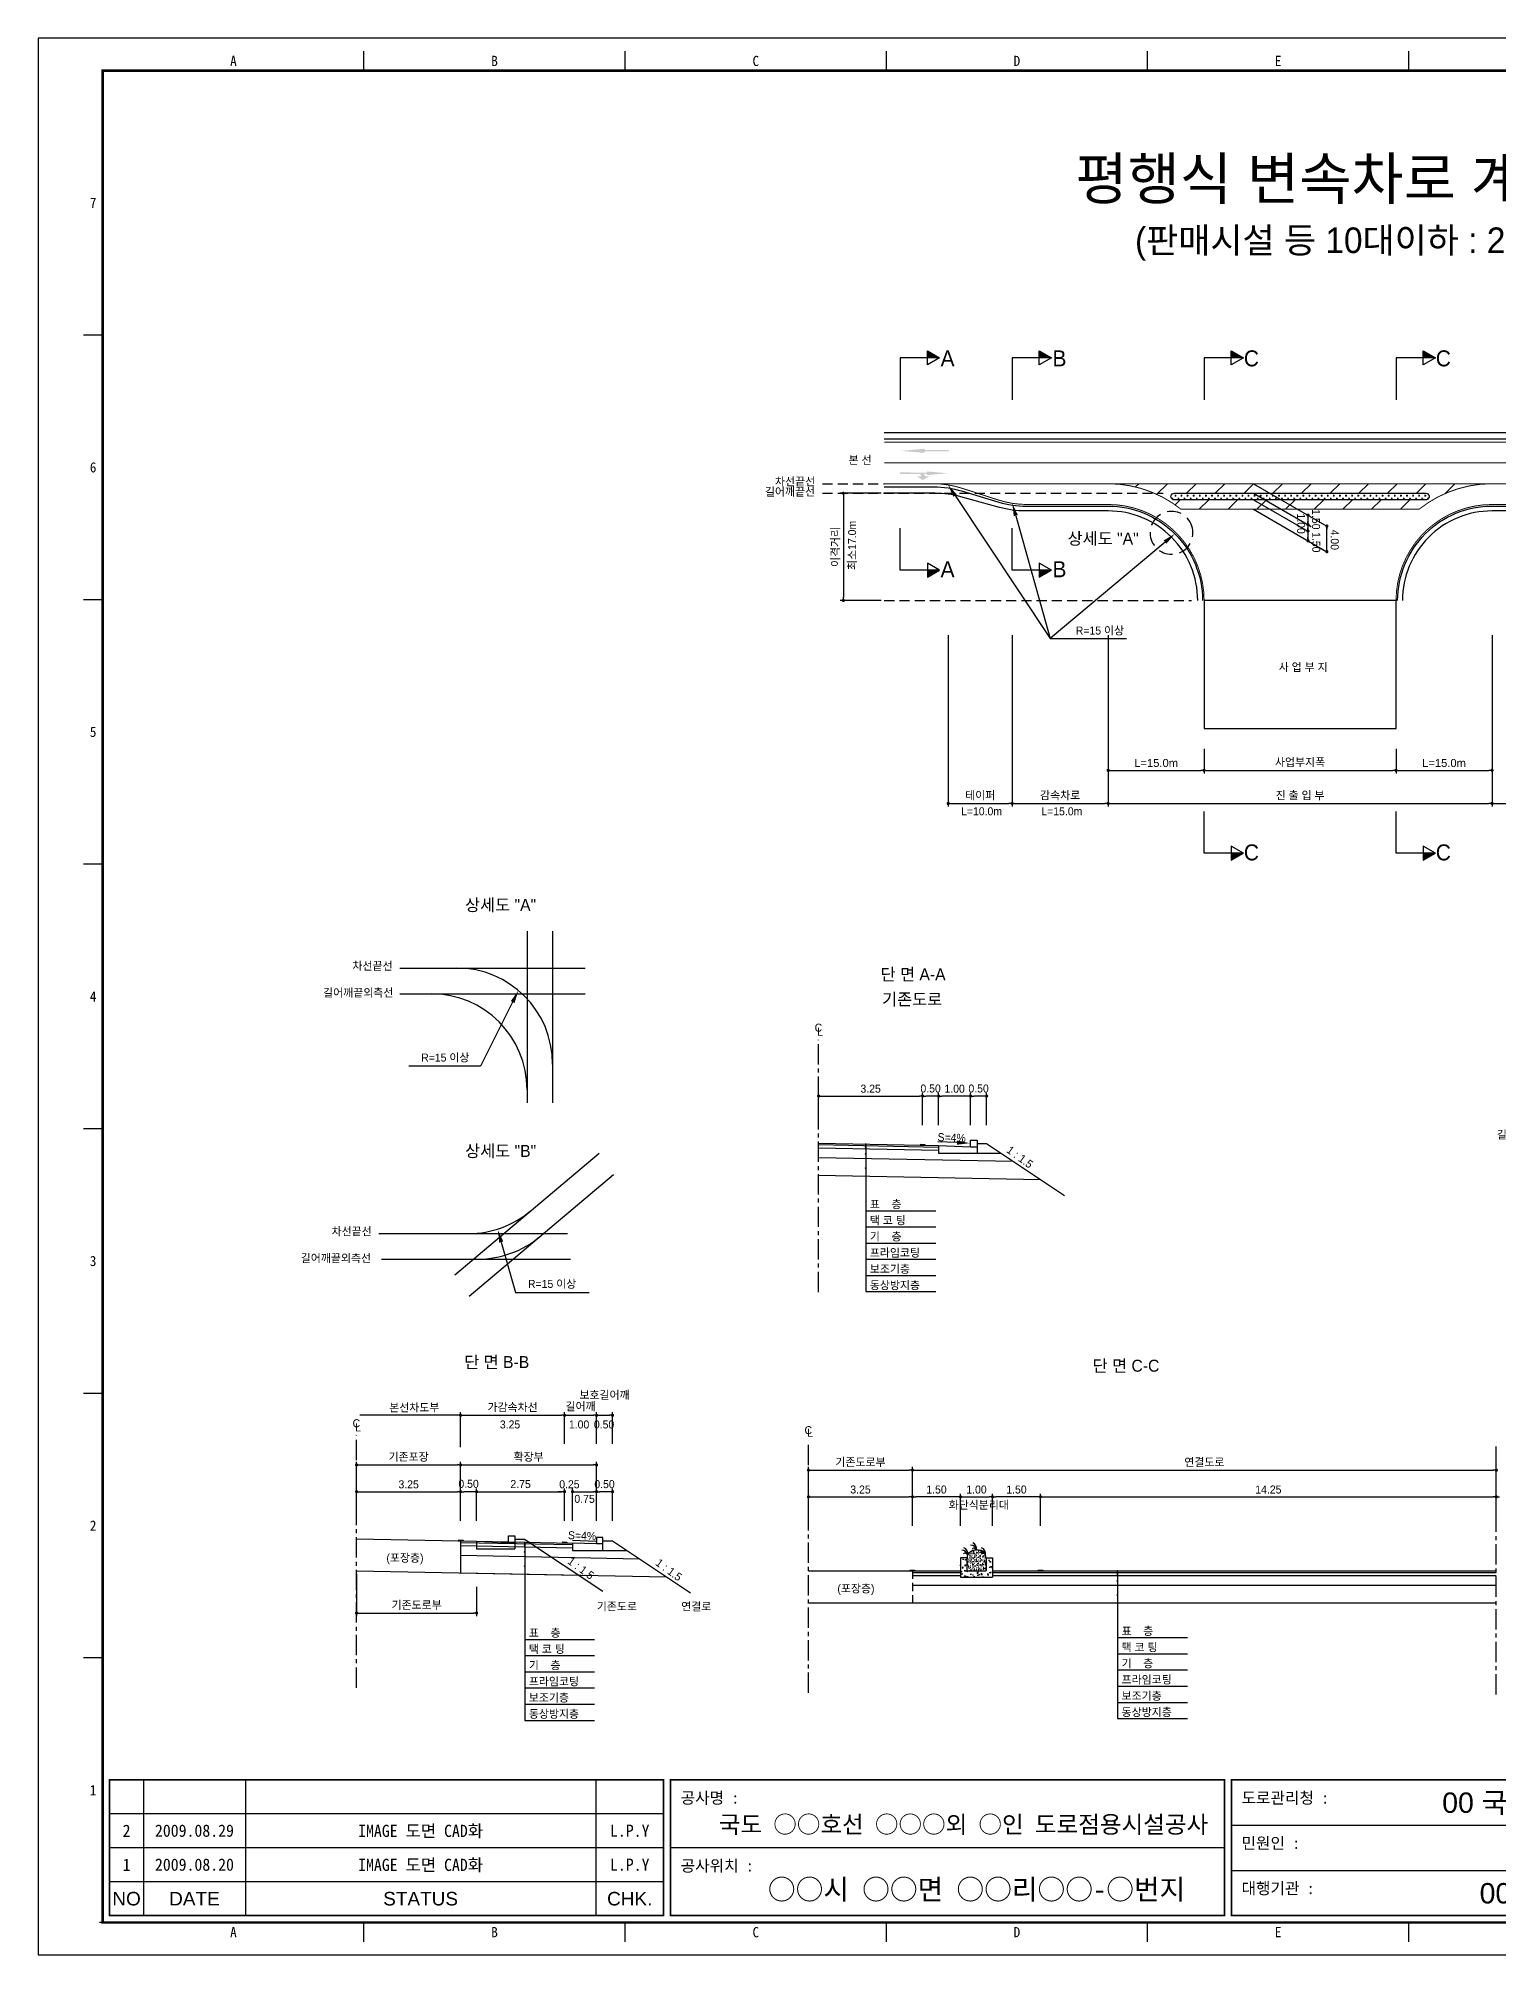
# Model space of a CAD drawing. Header units: millimetres. Extents: x 493 to 917, y -3 to 296.
# Drawn here: x 493.2 to 721.4, y -3.1 to 296.3 of the extents above; entities that cross this region are included whole.
import ezdxf
from ezdxf.enums import TextEntityAlignment as Align

# ---------------------------------------------------------------- set-up
doc = ezdxf.new("R2010")
doc.units = ezdxf.units.MM
doc.linetypes.add('CENTER', pattern=[50.8, 31.75, -6.35, 6.35, -6.35])
doc.linetypes.add('HIDDEN', pattern=[9.525, 6.35, -3.175])
for name, color, linetype in [('CC-GSTR-0004', 4, 'Continuous'), ('CM-LANE-0030', 30, 'Continuous'), ('CZ-DIMT-0002', 7, 'Continuous'), ('CZ-EXST-0002', 1, 'Continuous'), ('CZ-LIN1-0007', 7, 'Continuous'), ('CZ-LIN2-0003', 3, 'Continuous'), ('CZ-LINE-0001', 7, 'Continuous'), ('CZ-TEXT-BOX0', 7, 'Continuous'), ('TITLE', 7, 'Continuous')]:
    doc.layers.add(name, color=color, linetype=linetype)
doc.styles.add('견고딕', font='arial.ttf')
doc.styles.add('돋움', font='')
doc.styles.add('돋음체', font='')
doc.styles.get('돋움').set_extended_font_data('Dotum')
doc.styles.get('돋음체').set_extended_font_data('DotumChe')

# ---------------------------------------------------------------- blocks, each defined once
blk = doc.blocks.new('_Dot')
at = {"color": 0, "linetype": 'ByBlock', "lineweight": -2}
blk.add_line((-0.5, 0), (-1, 0), dxfattribs=at)
at = {"color": 0, "linetype": 'ByBlock', "const_width": 0.5}
blk.add_lwpolyline([(-0.25, 0, 1), (0.25, 0, 1)], format="xyb", close=True, dxfattribs=at)

msp = doc.modelspace()

# ---------------------------------------------------------------- hatches: boundary and pattern name
at = {"layer": 'CM-LANE-0030'}
h = msp.add_hatch(dxfattribs=at)
h.set_pattern_fill('ANSI31', color=256, style=0)
h.set_pattern_definition([(45, (55.0058, -338.587), (-2.245064, 2.245064), [])])
h.paths.add_polyline_path([(660.4, 226.68, -0.170323), (671.8, 222.68), (708.99, 222.68, -0.170323), (720.4, 226.68)])
h.paths.add_polyline_path([(710.08, 225.18, -0.750696), (710.34, 224.25, 0.001926), (710.22, 224.18), (670.57, 224.18, 0.001926), (670.45, 224.25, -0.750696), (670.72, 225.18)], flags=16)
at = {"layer": 'CZ-EXST-0002'}
h = msp.add_hatch(dxfattribs=at)
h.set_pattern_fill('AR-SAND', color=256, scale=0.01, style=0)
h.set_pattern_definition([(37.5, (-470.8001, 3539.69303), (-0.016000313, 0.489413237), [0, -0.38608, 0, -0.4318, 0, -0.41275]), (7.5, (-470.8001, 3539.69303), (0.44952328, 0.7168251), [0, -0.20828, 0, -0.34798, 0, -0.13335]), (327.5, (-471.1125, 3539.69303), (0.79099237, 0.001437185), [0, -0.127, 0, -0.4572, 0, -0.5969]), (317.5, (-471.1125, 3539.693), (0.76355645, 0.22292932), [0, -0.0635, 0, -0.29972, 0, -0.3429])])
edge = h.paths.add_edge_path()
edge.add_ellipse((639.82, 58.85), major_axis=(-1.5, 0), ratio=0.829212, start_angle=180, end_angle=360)
edge.add_line((638.32, 58.85), (638.32, 56.85))
edge.add_line((638.32, 56.85), (641.32, 56.85))
edge.add_line((641.32, 56.85), (641.32, 58.85))
h = msp.add_hatch(dxfattribs=at)
h.set_pattern_fill('AR-CONC', color=256, scale=0.01, style=0)
h.set_pattern_definition([(50, (-470.8001, 3539.693), (1.8218467, -0.15939086), [0.1905, -2.0955]), (355, (-470.8, 3539.693), (-0.3524283, 1.9105664), [0.1524, -1.6764]), (100.451, (-470.6483, 3539.6798), (1.469425, 1.7511669), [0.1619, -1.7809]), (46.1842, (-470.8, 3540.201), (2.7107904, -0.4204233), [0.28575, -3.14325]), (96.6356, (-470.5742, 3540.166), (2.3740423, 2.4742556), [0.24285, -2.67135]), (351.184, (-470.8, 3540.201), (2.374046, 2.4742512), [0.2286, -2.5146]), (21, (-470.5461, 3540.074), (1.5161488, -1.0226552), [0.1905, -2.0955]), (326, (-470.546, 3540.074), (0.6180203, 1.8418797), [0.1524, -1.6764]), (71.4514, (-470.4197, 3539.9888), (2.1341649, 0.8192286), [0.1619, -1.7809]), (37.5, (-470.8001, 3539.69303), (0.03088603, 0.84555039), [0, -1.65608, 0, -1.7018, 0, -1.68275]), (7.5, (-470.8001, 3539.693), (0.66819663, 1.00180575), [0, -0.97028, 0, -1.61798, 0, -0.64135]), (327.5, (-471.3665, 3539.693), (1.35590595, -0.05728744), [0, -0.635, 0, -1.9812, 0, -2.6289]), (317.5, (-471.6205, 3539.693), (1.4812918, 0.2542649), [0, -0.8255, 0, -1.31572, 0, -1.8669])])
h.paths.add_polyline_path([(642.32, 55.85), (642.32, 58.85), (641.32, 58.85), (641.32, 56.85), (638.32, 56.85), (638.32, 58.85), (637.32, 58.85), (637.32, 55.85)])
at = {"layer": 'CZ-LIN1-0007'}
for points in [[(631.7, 232.14), (631.7, 231.92), (635.52, 231.92), (635.52, 231.71), (631.7, 231.71), (631.7, 231.49), (628.05, 231.81)], [(630.96, 228.42, -0.267976), (631.87, 227.82), (632.43, 227.82), (631.39, 227.24), (630.56, 227.81), (631.17, 227.81, 0.504994), (630.9, 228.18), (627.85, 228.2), (627.85, 228.44)], [(632.09, 228.59), (632.09, 228.4), (628.67, 228.4), (628.67, 228.21), (632.09, 228.21), (632.09, 228.02), (635.37, 228.31)], [(631.77, 123.34), (631.77, 123.47), (631.02, 123.48), (631.02, 123.36)], [(559.56, 61.54), (559.56, 61.66), (558.81, 61.68), (558.81, 61.55)], [(575.81, 61.21), (575.81, 61.34), (575.06, 61.35), (575.06, 61.23)], [(630.19, 56.85), (630.19, 56.97), (629.44, 56.97), (629.44, 56.85)], [(650.19, 56.85), (650.19, 56.97), (649.44, 56.97), (649.44, 56.85)]]:
    msp.add_hatch(color=256, dxfattribs=at).paths.add_polyline_path(points)
at = {"layer": 'CZ-LIN2-0003'}
h = msp.add_hatch(dxfattribs=at)
h.set_pattern_fill('CROSS', color=256, scale=0.075, style=0)
h.set_pattern_definition([(0, (55.0058, -338.587), (0.47625, 0.47625), [0.238125, -0.714375]), (90, (55.12485, -338.70606), (-0.47625, 0.47625), [0.238125, -0.714375])])
h.paths.add_polyline_path([(670.72, 225.18, 0.750696), (670.45, 224.25, -0.001926), (670.57, 224.18), (710.22, 224.18, -0.001926), (710.34, 224.25, 0.750696), (710.08, 225.18)])
at = {"layer": 'CZ-LINE-0001'}
for points in [[(632.14, 247.44), (632.14, 246.34), (634.04, 246.34)], [(649.64, 247.44), (649.64, 246.34), (651.54, 246.34)], [(679.64, 247.44), (679.64, 246.34), (681.54, 246.34)], [(709.64, 247.44), (709.64, 246.34), (711.54, 246.34)], [(634.04, 213.19), (632.14, 213.19), (632.14, 212.09)], [(651.54, 213.19), (649.64, 213.19), (649.64, 212.09)], [(681.54, 168.95), (679.64, 168.95), (679.64, 167.85)], [(711.54, 168.95), (709.64, 168.95), (709.64, 167.85)]]:
    msp.add_hatch(color=256, dxfattribs=at).paths.add_polyline_path(points)

# ---------------------------------------------------------------- linework, layer by layer
at = {"color": 0, "linetype": 'ByBlock', "lineweight": -2}
for p, q in [((691.63, 221.52), (691.63, 221.27)), ((691.63, 220.52), (691.63, 220.77)), ((691.63, 220.02), (691.63, 219.77)), ((691.63, 219.52), (691.63, 219.77)), ((694.59, 219.81), (694.59, 219.56)), ((691.63, 218.02), (691.63, 218.27)), ((694.59, 216.31), (694.59, 216.56)), ((558.93, 81.14), (558.68, 81.14)), ((721.32, 68.4), (721.57, 68.4))]:
    msp.add_line(p, q, dxfattribs=at)
at = {"color": 0, "linetype": 'ByBlock', "const_width": 0.25}
for points in [[(691.63, 221.65, 1), (691.63, 221.9, 1)], [(691.63, 220.15, 1), (691.63, 220.4, 1)], [(691.63, 220.4, 1), (691.63, 220.15, 1)], [(691.63, 219.4, 1), (691.63, 219.15, 1)], [(694.59, 219.94, 1), (694.59, 220.19, 1)], [(691.63, 217.9, 1), (691.63, 217.65, 1)], [(694.59, 216.19, 1), (694.59, 215.94, 1)], [(559.06, 81.14, 1), (559.31, 81.14, 1)], [(721.19, 68.4, 1), (720.94, 68.4, 1)]]:
    msp.add_lwpolyline(points, format="xyb", close=True, dxfattribs=at)
at = {"layer": 'CC-GSTR-0004'}
for p, q in [((633.9, 123.3), (638.9, 123.1)), ((633.9, 123.3), (633.9, 122.1)), ((638.9, 124.1), (639.9, 124.1)), ((638.9, 123.1), (638.9, 124.1)), ((638.9, 123.1), (639.9, 123.1)), ((639.9, 124.1), (639.9, 122.1)), ((633.9, 122.1), (639.9, 122.1))]:
    msp.add_line(p, q, dxfattribs=at)
for points in [[(625.4, 234.68), (780.4, 234.68)], [(625.4, 233.68), (780.4, 233.68)], [(581.43, 61.04), (580.43, 61.04), (576.68, 61.19), (576.68, 60.04), (581.43, 60.04), (581.43, 62.04), (580.43, 62.04), (580.43, 61.04)]]:
    msp.add_lwpolyline(points, dxfattribs=at)
for points in [[(625.4, 226.18), (633.19, 226.18, -0.072993), (637.5, 225.54), (643.29, 223.81, 0.072993), (647.6, 223.18), (660.4, 223.18, -0.414214), (675.15, 208.43)], [(674.4, 208.43, 0.414214), (660.4, 222.43), (647.42, 222.43, -0.067192), (643.44, 222.96), (637.35, 224.64), (637.35, 224.64, 0.067192), (633.37, 225.18), (633.37, 225.18), (625.4, 225.18)], [(705.65, 208.43, -0.414214), (720.4, 223.18), (749.28, 223.18), (749.28, 223.18, 0.03724), (751.5, 223.34), (751.5, 223.34), (769.29, 226.01, -0.03724), (771.51, 226.18), (780.4, 226.18)], [(780.4, 225.18), (771.42, 225.18, 0.034174), (769.38, 225.04), (751.41, 222.57, -0.034174), (749.37, 222.43), (749.37, 222.43), (720.4, 222.43, 0.414214), (706.4, 208.43)]]:
    msp.add_lwpolyline(points, format="xyb", dxfattribs=at)
at = {"layer": 'CM-LANE-0030', "const_width": 0.15}
msp.add_lwpolyline([(625.4, 229.93), (780.4, 229.93)], dxfattribs=at)
msp.add_lwpolyline([(660.4, 226.68), (720.4, 226.68, 0.170323), (708.99, 222.68), (671.8, 222.68, 0.170323)], format="xyb", close=True, dxfattribs=at)
at = {"layer": 'CZ-EXST-0002'}
for p, q in [((569.58, 156.76), (569.58, 129.98)), ((573.56, 156.76), (573.56, 129.98)), ((549.68, 151.02), (578.63, 151.02)), ((549.68, 147), (578.63, 147)), ((558.29, 103.11), (580.84, 122.1)), ((560.5, 99.74), (583.1, 118.77)), ((546.42, 109.54), (575.9, 109.54)), ((546.83, 105.54), (576.38, 105.54)), ((542.93, 61.87), (561.68, 61.49)), ((561.68, 61.49), (561.68, 60.29)), ((561.68, 61.49), (566.68, 61.29)), ((561.68, 60.29), (567.68, 60.29)), ((566.68, 61.29), (566.68, 62.29)), ((566.68, 62.29), (567.68, 62.29)), ((566.68, 61.29), (567.68, 61.29)), ((567.68, 62.29), (567.68, 60.29)), ((567.68, 61.79), (569.18, 61.79)), ((569.18, 61.79), (581.39, 53.66)), ((542.93, 56.87), (577.61, 56.17)), ((613.57, 56.85), (629.82, 56.85)), ((613.57, 51.85), (629.82, 51.85))]:
    msp.add_line(p, q, dxfattribs=at)
at = {"layer": 'CZ-LIN1-0007'}
for p, q in [((631.02, 123.48), (631.77, 123.47)), ((631.02, 123.36), (631.77, 123.34)), ((631.77, 123.47), (631.77, 123.34)), ((558.81, 61.68), (559.56, 61.66)), ((558.81, 61.55), (559.56, 61.54)), ((559.56, 61.66), (559.56, 61.54)), ((575.06, 61.35), (575.81, 61.34)), ((575.06, 61.23), (575.81, 61.21)), ((575.81, 61.34), (575.81, 61.21)), ((629.44, 56.97), (630.19, 56.97)), ((629.44, 56.85), (629.44, 56.97)), ((630.19, 56.97), (630.19, 56.85)), ((649.44, 56.85), (649.44, 56.97)), ((649.44, 56.97), (650.19, 56.97)), ((650.19, 56.97), (650.19, 56.85)), ((630.19, 56.85), (629.44, 56.85)), ((650.19, 56.85), (649.44, 56.85))]:
    msp.add_line(p, q, dxfattribs=at)
at = {"layer": 'CZ-LIN1-0007', "const_width": 0.15}
for points in [[(625.4, 233.18), (780.4, 233.18)], [(646.71, 226.68), (660.4, 226.68)], [(746, 226.68), (720.4, 226.68)]]:
    msp.add_lwpolyline(points, dxfattribs=at)
for points in [[(675.4, 208.43, 0.414214), (660.4, 223.43), (647.77, 223.43, -0.07872), (643.14, 224.16), (643.14, 224.16), (637.66, 225.94), (637.66, 225.94, 0.07872), (633.02, 226.68), (625.4, 226.68)], [(780.4, 226.68), (771.61, 226.68, 0.040295), (769.2, 226.48), (751.59, 223.62), (751.59, 223.62, -0.040295), (749.18, 223.43), (749.18, 223.43), (720.4, 223.43, 0.414214), (705.4, 208.43)]]:
    msp.add_lwpolyline(points, format="xyb", dxfattribs=at)
at = {"layer": 'CZ-LIN1-0007', "linetype": 'HIDDEN', "const_width": 0.15}
msp.add_lwpolyline([(633.02, 226.68), (646.71, 226.68)], dxfattribs=at)
at = {"layer": 'CZ-LIN2-0003'}
for p, q in [((615.15, 123.68), (633.9, 123.3)), ((615.15, 123.43), (633.9, 123.05)), ((615.15, 122.93), (633.9, 122.55)), ((639.9, 123.6), (641.4, 123.6)), ((641.4, 123.6), (653.6, 115.47)), ((615.15, 121.43), (645.57, 120.82)), ((639.9, 122.1), (643.65, 122.1)), ((615.15, 118.68), (649.83, 117.98)), ((559.18, 61.54), (576.68, 61.19)), ((559.18, 61.54), (559.18, 56.54)), ((559.18, 61.29), (576.68, 60.94)), ((559.18, 60.79), (576.68, 60.44)), ((581.43, 61.54), (582.93, 61.54)), ((581.43, 60.04), (585.18, 60.04)), ((582.93, 61.54), (595.14, 53.41)), ((559.18, 59.29), (587.15, 58.73)), ((637.32, 58.85), (637.32, 55.85)), ((638.32, 58.85), (637.32, 58.85)), ((638.32, 58.85), (638.32, 56.85)), ((641.32, 58.85), (642.32, 58.85)), ((641.32, 58.85), (641.32, 56.85)), ((642.32, 58.85), (642.32, 55.85)), ((559.18, 56.54), (591.4, 55.9)), ((629.82, 56.85), (637.32, 56.85)), ((629.82, 56.6), (637.32, 56.6)), ((629.82, 56.1), (637.32, 56.1)), ((629.82, 54.6), (721.07, 54.6)), ((637.32, 55.85), (642.32, 55.85)), ((638.32, 56.85), (641.32, 56.85)), ((642.32, 56.85), (721.07, 56.85)), ((642.32, 56.6), (721.07, 56.6)), ((642.32, 56.1), (721.07, 56.1)), ((629.82, 51.85), (721.07, 51.85))]:
    msp.add_line(p, q, dxfattribs=at)
msp.add_lwpolyline([(670.45, 224.25, -0.750696), (670.72, 225.18), (710.08, 225.18, -0.750696), (710.34, 224.25, 0.001926), (710.22, 224.18), (670.57, 224.18, 0.001926)], format="xyb", close=True, dxfattribs=at)
msp.add_lwpolyline([(705.4, 208.43), (675.4, 208.43), (675.4, 188.43), (705.4, 188.43)], close=True, dxfattribs=at)
for centre, radius, start, end in [((558.56, 136.02), 15, 0, 90), ((554.58, 132), 15, 0, 90), ((560.45, 124.54), 15, 270, 310.097), ((561.91, 120.54), 15, 270, 310.097), ((637.55, 59.19), 0.88, 7.8639, 92.7752), ((637.45, 59.53), 1, 347.1802, 67.3267), ((638.95, 59.97), 0.88, 7.8639, 92.7752), ((639.4, 59.94), 0.44, 19.771, 124.0366), ((638.84, 60.31), 1, 347.1802, 67.3267), ((640.34, 59.19), 0.88, 7.8639, 92.7752), ((640.23, 59.53), 1, 347.1802, 67.3267), ((638.01, 59.16), 0.44, 19.771, 124.0366), ((640.8, 59.16), 0.44, 19.771, 124.0366)]:
    msp.add_arc(centre, radius, start, end, dxfattribs=at)
msp.add_ellipse((639.82, 58.85), major_axis=(-1.5, 0), ratio=0.829212, start_param=3.141593, end_param=6.283185, dxfattribs=at)
at = {"layer": 'CZ-LINE-0001'}
for p, q in [((634.04, 246.34), (627.9, 246.34)), ((627.9, 246.34), (627.9, 239.8)), ((632.14, 245.25), (632.14, 247.44)), ((632.14, 247.44), (634.04, 246.34)), ((634.04, 246.34), (632.14, 245.25)), ((651.54, 246.34), (645.4, 246.34)), ((645.4, 246.34), (645.4, 239.8)), ((649.64, 245.25), (649.64, 247.44)), ((649.64, 247.44), (651.54, 246.34)), ((651.54, 246.34), (649.64, 245.25)), ((681.54, 246.34), (675.4, 246.34)), ((675.4, 246.34), (675.4, 239.8)), ((679.64, 245.25), (679.64, 247.44)), ((679.64, 247.44), (681.54, 246.34)), ((681.54, 246.34), (679.64, 245.25)), ((711.54, 246.34), (705.4, 246.34)), ((705.4, 246.34), (705.4, 239.8)), ((709.64, 245.25), (709.64, 247.44)), ((709.64, 247.44), (711.54, 246.34)), ((711.54, 246.34), (709.64, 245.25)), ((624.9, 225.18), (618.51, 225.18)), ((619.01, 224.68), (619.01, 208.93)), ((683.13, 226.68), (694.59, 220.06)), ((683.13, 225.18), (692.13, 219.98)), ((683.13, 224.18), (691.63, 219.27)), ((683.13, 222.68), (694.59, 216.06)), ((627.9, 213.19), (627.9, 219.73)), ((645.4, 213.19), (645.4, 219.73)), ((691.63, 221.27), (691.63, 217.77)), ((694.59, 216.06), (694.59, 220.06)), ((634.04, 213.19), (627.9, 213.19)), ((634.04, 213.19), (632.14, 214.29)), ((632.14, 214.29), (632.14, 212.09)), ((632.14, 212.09), (634.04, 213.19)), ((651.54, 213.19), (645.4, 213.19)), ((651.54, 213.19), (649.64, 214.29)), ((649.64, 214.29), (649.64, 212.09)), ((649.64, 212.09), (651.54, 213.19)), ((624.9, 208.43), (618.51, 208.43)), ((635.4, 203), (635.4, 176.23)), ((645.4, 203), (645.4, 176.23)), ((645.4, 203), (645.4, 176.23)), ((651.33, 202.48), (663.27, 202.48)), ((660.4, 203), (660.4, 176.23)), ((720.4, 203), (720.4, 176.23)), ((660.4, 185.28), (660.4, 176.23)), ((660.4, 185.28), (660.4, 181.4)), ((675.4, 185.28), (675.4, 181.4)), ((675.4, 185.28), (675.4, 181.4)), ((705.4, 185.28), (705.4, 181.4)), ((705.4, 185.28), (705.4, 181.4)), ((720.4, 185.28), (720.4, 176.23)), ((720.4, 185.28), (720.4, 181.4)), ((660.9, 181.9), (674.9, 181.9)), ((675.9, 181.9), (704.9, 181.9)), ((705.9, 181.9), (719.9, 181.9)), ((635.9, 176.73), (644.9, 176.73)), ((645.9, 176.73), (659.9, 176.73)), ((660.9, 176.73), (719.9, 176.73)), ((720.9, 176.73), (749.9, 176.73)), ((675.4, 168.95), (675.4, 175.49)), ((705.4, 168.95), (705.4, 175.49)), ((681.54, 168.95), (675.4, 168.95)), ((681.54, 168.95), (679.64, 170.05)), ((679.64, 170.05), (679.64, 167.85)), ((679.64, 167.85), (681.54, 168.95)), ((711.54, 168.95), (705.4, 168.95)), ((711.54, 168.95), (709.64, 170.05)), ((709.64, 170.05), (709.64, 167.85)), ((709.64, 167.85), (711.54, 168.95)), ((615.15, 126.47), (615.15, 131.52)), ((615.65, 131.02), (630.9, 131.02)), ((631.4, 126.47), (631.4, 131.52)), ((631.4, 126.47), (631.4, 131.52)), ((633.4, 131.02), (631.9, 131.02)), ((633.9, 126.47), (633.9, 131.52)), ((633.9, 126.47), (633.9, 131.52)), ((638.4, 131.02), (634.4, 131.02)), ((638.9, 126.47), (638.9, 131.52)), ((638.9, 128.91), (638.9, 131.52)), ((640.9, 131.02), (639.4, 131.02)), ((641.4, 126.47), (641.4, 131.52)), ((622.5, 123.54), (622.5, 100.46)), ((622.5, 113.11), (633.44, 113.11)), ((622.5, 110.58), (633.44, 110.58)), ((622.5, 108.05), (633.44, 108.05)), ((622.5, 105.52), (633.44, 105.52)), ((622.5, 102.99), (633.44, 102.99)), ((622.5, 100.46), (633.44, 100.46)), ((559.18, 81.14), (543.43, 81.14)), ((559.18, 76.16), (559.18, 81.64)), ((559.18, 76.66), (559.18, 81.64)), ((559.68, 81.14), (574.93, 81.14)), ((575.43, 76.66), (575.43, 81.64)), ((575.43, 76.66), (575.43, 81.64)), ((575.93, 81.14), (579.93, 81.14)), ((580.43, 76.66), (580.43, 81.64)), ((580.43, 76.66), (580.43, 81.64)), ((580.93, 81.14), (582.43, 81.14)), ((582.93, 76.66), (582.93, 81.64)), ((542.93, 69.71), (542.93, 73.89)), ((543.43, 73.39), (558.68, 73.39)), ((559.18, 69.71), (559.18, 73.89)), ((559.18, 69.71), (559.18, 73.89)), ((559.68, 73.39), (579.93, 73.39)), ((580.43, 69.71), (580.43, 73.89)), ((613.57, 68.9), (613.57, 73.07)), ((614.07, 72.57), (629.32, 72.57)), ((629.82, 68.9), (629.82, 73.07)), ((629.82, 68.9), (629.82, 73.07)), ((630.32, 72.57), (720.57, 72.57)), ((721.07, 68.9), (721.07, 73.07)), ((542.93, 64.66), (542.93, 69.71)), ((543.43, 69.21), (558.68, 69.21)), ((559.18, 64.66), (559.18, 69.71)), ((559.18, 64.66), (559.18, 69.71)), ((561.18, 69.21), (559.68, 69.21)), ((561.68, 64.66), (561.68, 69.71)), ((561.68, 64.66), (561.68, 69.71)), ((562.18, 69.21), (574.93, 69.21)), ((574.93, 69.21), (574.43, 69.21)), ((575.43, 64.66), (575.43, 69.71)), ((575.43, 64.66), (575.43, 69.71)), ((576.68, 64.66), (576.68, 69.71)), ((576.68, 64.66), (576.68, 69.71)), ((577.18, 69.21), (579.93, 69.21)), ((577.18, 69.21), (577.68, 69.21)), ((580.43, 64.66), (580.43, 69.71)), ((580.43, 67.11), (580.43, 69.71)), ((582.43, 69.21), (580.93, 69.21)), ((582.93, 64.66), (582.93, 69.71)), ((613.57, 63.85), (613.57, 68.9)), ((629.82, 63.85), (629.82, 68.9)), ((629.82, 63.85), (629.82, 68.9)), ((637.32, 63.85), (637.32, 68.9)), ((637.32, 63.85), (637.32, 68.9)), ((642.32, 63.85), (642.32, 68.9)), ((642.32, 63.85), (642.32, 68.9)), ((649.82, 63.85), (649.82, 68.9)), ((649.82, 63.85), (649.82, 68.9)), ((721.07, 63.85), (721.07, 68.9)), ((721.07, 63.85), (721.07, 68.9)), ((614.07, 68.4), (629.32, 68.4)), ((636.82, 68.4), (630.32, 68.4)), ((637.82, 68.4), (641.82, 68.4)), ((649.32, 68.4), (642.82, 68.4)), ((650.32, 68.4), (720.57, 68.4)), ((569.2, 61.35), (569.2, 33.48)), ((542.93, 56.37), (542.93, 49.75)), ((561.68, 54.36), (561.68, 49.75)), ((661.84, 56.85), (661.84, 33.76)), ((543.43, 50.25), (561.18, 50.25)), ((569.2, 46.14), (580.13, 46.14)), ((661.84, 46.42), (672.78, 46.42)), ((569.2, 43.61), (580.13, 43.61)), ((661.84, 43.89), (672.78, 43.89)), ((569.2, 41.08), (580.13, 41.08)), ((661.84, 41.36), (672.78, 41.36)), ((569.2, 38.55), (580.13, 38.55)), ((569.2, 36.02), (580.13, 36.02)), ((661.84, 38.83), (672.78, 38.83)), ((661.84, 36.3), (672.78, 36.3)), ((569.2, 33.48), (580.13, 33.48)), ((661.84, 33.76), (672.78, 33.76))]:
    msp.add_line(p, q, dxfattribs=at)
at = {"layer": 'CZ-LINE-0001', "linetype": 'HIDDEN', "ltscale": 0.25}
for p, q in [((615.74, 226.68), (625.4, 226.68)), ((615.74, 225.18), (669, 225.18)), ((625.4, 208.43), (673.44, 208.43))]:
    msp.add_line(p, q, dxfattribs=at)
at = {"layer": 'CZ-LINE-0001', "linetype": 'HIDDEN', "ltscale": 0.35}
msp.add_line((673.63, 219.39), (673.63, 219.4), dxfattribs=at)
at = {"layer": 'CZ-LINE-0001', "linetype": 'CENTER', "ltscale": 0.1}
for p, q in [((615.15, 100.4), (615.15, 139.78)), ((542.93, 38.59), (542.93, 77.97)), ((613.57, 37.77), (613.57, 77.15)), ((721.07, 37.52), (721.07, 76.9))]:
    msp.add_line(p, q, dxfattribs=at)
at = {"layer": 'CZ-LINE-0001', "linetype": 'HIDDEN', "ltscale": 0.2}
msp.add_line((629.82, 56.85), (629.82, 51.85), dxfattribs=at)
at = {"layer": 'CZ-LINE-0001'}
for points in [[(636.47, 224.83), (651.33, 202.48)], [(645.96, 221.68), (651.33, 202.48)], [(669.29, 217.57), (651.33, 202.48)], [(567.31, 145.7), (562.31, 135.68), (551.07, 135.68)], [(636.77, 123.74), (633.77, 123.86)], [(565.54, 108.19), (567.77, 100.31), (579.27, 100.31)], [(580.33, 61.45), (576.68, 61.6)]]:
    msp.add_lwpolyline(points, dxfattribs=at)
at = {"layer": 'CZ-LINE-0001', "linetype": 'HIDDEN', "ltscale": 0.35}
msp.add_arc((670.31, 219), 3.35, 6.7667, 6.749, dxfattribs=at)
at = {"layer": 'CZ-LINE-0001', "linetype": 'ByBlock'}
for centre, start, end in [((622.5, 122.79), 0, 180), ((622.5, 122.79), 0, 180), ((622.5, 122.79), 180, 0), ((622.5, 122.79), 180, 0), ((622.5, 123.48), 0, 180), ((622.5, 123.48), 0, 180), ((622.5, 123.48), 180, 0), ((622.5, 123.48), 180, 0), ((622.5, 123.28), 0, 180), ((622.5, 123.28), 0, 180), ((622.5, 123.28), 180, 0), ((622.5, 123.28), 180, 0), ((622.5, 123.04), 0, 180), ((622.5, 123.04), 0, 180), ((622.5, 123.04), 180, 0), ((622.5, 123.04), 180, 0), ((622.5, 121.99), 0, 180), ((622.5, 121.99), 0, 180), ((622.5, 121.99), 180, 0), ((622.5, 121.99), 180, 0), ((622.5, 119.76), 0, 180), ((622.5, 119.76), 0, 180), ((622.5, 119.76), 180, 0), ((622.5, 119.76), 180, 0), ((661.84, 56.79), 0, 180), ((661.84, 56.79), 0, 180), ((661.84, 56.79), 180, 0), ((661.84, 56.79), 180, 0), ((661.84, 56.58), 0, 180), ((661.84, 56.58), 0, 180), ((661.84, 56.58), 180, 0), ((661.84, 56.58), 180, 0), ((661.84, 56.35), 0, 180), ((661.84, 56.35), 0, 180), ((661.84, 56.35), 180, 0), ((661.84, 56.35), 180, 0), ((661.84, 56.1), 0, 180), ((661.84, 56.1), 0, 180), ((661.84, 56.1), 180, 0), ((661.84, 56.1), 180, 0), ((661.84, 55.3), 0, 180), ((661.84, 55.3), 0, 180), ((661.84, 55.3), 180, 0), ((661.84, 55.3), 180, 0), ((661.84, 53.07), 0, 180), ((661.84, 53.07), 0, 180), ((661.84, 53.07), 180, 0), ((661.84, 53.07), 180, 0)]:
    msp.add_arc(centre, 0.0625, start, end, dxfattribs=at)
at = {"layer": 'CZ-LINE-0001'}
for centre, start, end in [((569.2, 61.29), 0, 180), ((569.2, 61.29), 0, 180), ((569.2, 61.29), 180, 0), ((569.2, 61.29), 180, 0), ((569.2, 61.08), 0, 180), ((569.2, 61.08), 0, 180), ((569.2, 61.08), 180, 0), ((569.2, 61.08), 180, 0), ((569.2, 60.85), 0, 180), ((569.2, 60.85), 0, 180), ((569.2, 60.85), 180, 0), ((569.2, 60.85), 180, 0), ((569.19, 60.6), 0, 180), ((569.19, 60.6), 0, 180), ((569.19, 60.6), 180, 0), ((569.19, 60.6), 180, 0), ((569.19, 59.8), 0, 180), ((569.19, 59.8), 0, 180), ((569.19, 59.8), 180, 0), ((569.19, 59.8), 180, 0), ((569.19, 57.56), 0, 180), ((569.19, 57.56), 0, 180), ((569.19, 57.56), 180, 0), ((569.19, 57.56), 180, 0)]:
    msp.add_arc(centre, 0.0625, start, end, dxfattribs=at)
for points in [[(636.2, 224.64), (635.37, 226.49), (636.75, 225.01)], [(645.64, 221.59), (645.42, 223.61), (646.28, 221.77)], [(669.08, 217.82), (670.83, 218.86), (669.51, 217.31)], [(567.02, 145.85), (568.21, 147.49), (567.61, 145.55)], [(636.79, 124.07), (638.77, 123.66), (636.76, 123.41)], [(565.22, 108.1), (565, 110.12), (565.86, 108.28)]]:
    msp.add_solid(points, dxfattribs=at)
at = {"layer": 'TITLE', "color": 7, "linetype": 'Continuous'}
for p, q in [((544.08, 291.22), (544.08, 294.24)), ((584.9, 291.22), (584.9, 294.24)), ((625.73, 291.22), (625.73, 294.24)), ((666.55, 291.22), (666.55, 294.24)), ((707.38, 291.22), (707.38, 294.24)), ((503.25, 249.89), (500.23, 249.89)), ((503.25, 208.56), (500.23, 208.56)), ((503.25, 167.23), (500.23, 167.23)), ((503.25, 125.9), (500.23, 125.9)), ((503.25, 84.57), (500.23, 84.57)), ((503.25, 43.24), (500.23, 43.24)), ((544.08, -1.11), (544.08, 1.91)), ((584.9, -1.11), (584.9, 1.91)), ((625.73, -1.11), (625.73, 1.91)), ((666.55, -1.11), (666.55, 1.91)), ((707.38, -1.11), (707.38, 1.91))]:
    msp.add_line(p, q, dxfattribs=at)
at = {"layer": 'TITLE', "ltscale": 150}
for p, q in [((509.62, 24.2), (509.62, 2.98)), ((525.54, 24.2), (525.54, 2.98)), ((580.31, 24.2), (580.31, 2.98)), ((590.92, 18.89), (504.32, 18.89)), ((679.66, 17.12), (766.27, 17.12)), ((590.92, 13.59), (504.32, 13.59)), ((678.6, 13.59), (591.99, 13.59)), ((679.66, 10.05), (766.27, 10.05)), ((590.92, 8.28), (504.32, 8.28))]:
    msp.add_line(p, q, dxfattribs=at)
at = {"layer": 'TITLE'}
msp.add_line((911.61, 1.91), (502.75, 1.91), dxfattribs=at)
msp.add_lwpolyline([(493.17, -3.12), (916.53, -3.12), (916.53, 296.26), (493.17, 296.26)], close=True, dxfattribs=at)
at = {"layer": 'TITLE', "linetype": 'Continuous', "const_width": 0.403}
msp.add_lwpolyline([(503.25, 1.91), (503.25, 291.22), (911.5, 291.22), (911.5, 1.91)], close=True, dxfattribs=at)
at = {"layer": 'TITLE', "ltscale": 150, "const_width": 0.265}
for points in [[(504.32, 24.2), (590.92, 24.2), (590.92, 2.98), (504.32, 2.98)], [(591.99, 24.2), (678.6, 24.2), (678.6, 2.98), (591.99, 2.98)], [(766.27, 2.98), (679.66, 2.98), (679.66, 24.2), (766.27, 24.2)]]:
    msp.add_lwpolyline(points, close=True, dxfattribs=at)

# ---------------------------------------------------------------- block references
at = {"layer": 'CZ-LINE-0001', "xscale": 0.5, "yscale": 0.5, "zscale": 0.5}
for p, rotation in [((619.01, 225.18), 90), ((619.01, 208.43), 270), ((660.4, 181.9), 180), ((675.4, 181.9), 180), ((705.4, 181.9), 180), ((635.4, 176.73), 180), ((645.4, 176.73), 180), ((660.4, 176.73), 180), ((720.4, 176.73), 180), ((615.15, 131.02), 180), ((631.4, 131.02), 180), ((633.9, 131.02), 180), ((638.9, 131.02), 180), ((559.18, 81.14), 180), ((575.43, 81.14), 180), ((580.43, 81.14), 180), ((542.93, 73.39), 180), ((559.18, 73.39), 180), ((613.57, 72.57), 180), ((629.82, 72.57), 180), ((542.93, 69.21), 180), ((559.18, 69.21), 180), ((561.68, 69.21), 180), ((576.68, 69.21), 180), ((576.68, 69.21), 180), ((580.43, 69.21), 180), ((613.57, 68.4), 180), ((629.82, 68.4), 180), ((637.32, 68.4), 180), ((642.32, 68.4), 180), ((649.82, 68.4), 180), ((542.93, 50.25), 180)]:
    msp.add_blockref('_Dot', p, dxfattribs=dict(at, rotation=rotation))
for p in [(675.4, 181.9), (705.4, 181.9), (720.4, 181.9), (645.4, 176.73), (660.4, 176.73), (720.4, 176.73), (631.4, 131.02), (633.9, 131.02), (638.9, 131.02), (641.4, 131.02), (575.43, 81.14), (580.43, 81.14), (582.93, 81.14), (559.18, 73.39), (580.43, 73.39), (629.82, 72.57), (721.07, 72.57), (559.18, 69.21), (561.68, 69.21), (575.43, 69.21), (575.43, 69.21), (580.43, 69.21), (582.93, 69.21), (629.82, 68.4), (637.32, 68.4), (642.32, 68.4), (649.82, 68.4), (721.07, 68.4), (561.68, 50.25)]:
    msp.add_blockref('_Dot', p, dxfattribs=at)

# ---------------------------------------------------------------- texts
at = {"layer": 'CZ-DIMT-0002', "style": '돋움'}
for s, height, p in [('A', 2.5, (635.3, 246.26)), ('B', 2.5, (652.79, 246.26)), ('C', 2.5, (682.79, 246.26)), ('C', 2.5, (712.79, 246.26)), ('본 선', 1.25, (621.62, 230.37)), ('차선끝선', 1.25, (611.46, 227.01)), ('길어깨끝선', 1.25, (610.67, 225.42)), ('상세도 "A"', 1.875, (659.61, 218.11)), ('A', 2.5, (635.3, 213.32)), ('B', 2.5, (652.79, 213.32)), ('R=15 이상', 1.25, (659.11, 203.74)), ('사 업 부 지', 1.25, (690.88, 198.02)), ('L=10.0m', 1.25, (640.61, 175.5)), ('L=15.0m', 1.25, (653.16, 175.5)), ('C', 2.5, (682.79, 169.08)), ('C', 2.5, (712.79, 169.08)), ('차선끝선', 1.25, (545.41, 151.35)), ('길어깨끝외측선', 1.25, (543.18, 147.16)), ('C', 1.25, (615.11, 141.7)), ('L', 1.25, (615.37, 141.05)), ('R=15 이상', 1.25, (556.79, 137.03)), ('차선끝선', 1.25, (542.15, 109.87)), ('길어깨끝외측선', 1.25, (539.69, 105.69)), ('R=15 이상', 1.25, (573.49, 101.67)), ('C', 1.25, (542.89, 79.9)), ('L', 1.25, (543.16, 79.24)), ('C', 1.25, (613.53, 78.82)), ('L', 1.25, (613.79, 78.42))]:
    msp.add_text(s, height=height, dxfattribs=at).set_placement(p, align=Align.MIDDLE_CENTER)
msp.add_text('최소17.0m', height=1.25, rotation=90, dxfattribs=at).set_placement((621, 213.2))
for s, p in [('길어깨외측선', (721.15, 124.36)), ('표    층', (623.15, 113.5)), ('택 코 팅', (623.15, 110.97)), ('기    층', (623.15, 108.44)), ('프라임코팅', (623.15, 105.91)), ('보조기층', (623.15, 103.38)), ('동상방지층', (623.15, 100.84)), ('3.25', (565.32, 79.09)), ('1.00', (576.11, 79.09)), ('0.50', (580.02, 79.09)), ('화단식분리대', (635.47, 66.52)), ('(포장층)', (547.59, 58.25)), ('(포장층)', (618.08, 53.46)), ('기존도로', (580.48, 50.65)), ('연결로', (593.66, 50.65)), ('표    층', (569.85, 46.53)), ('표    층', (662.5, 46.81)), ('택 코 팅', (569.85, 44)), ('택 코 팅', (662.5, 44.28)), ('기    층', (569.85, 41.47)), ('기    층', (662.5, 41.75)), ('프라임코팅', (569.85, 38.94)), ('프라임코팅', (662.5, 39.22)), ('보조기층', (569.85, 36.4)), ('보조기층', (662.5, 36.68)), ('동상방지층', (569.85, 33.87)), ('동상방지층', (662.5, 34.15))]:
    msp.add_text(s, height=1.25, dxfattribs=at).set_placement(p)
for s, rotation, p in [('S=4%', 357.7094, (635.94, 124.53)), ('1 : 1.5', 323.8881, (646.61, 121.49)), ('S=4%', 357.7094, (578.17, 62.34)), ('1 : 1.5', 323.8881, (577.99, 57.25)), ('1 : 1.5', 323.8881, (591.74, 57))]:
    msp.add_text(s, height=1.25, rotation=rotation, dxfattribs=at).set_placement(p, align=Align.MIDDLE_CENTER)
at = {"layer": 'CZ-DIMT-0002', "char_height": 1.25, "attachment_point": 5, "rotation": 270, "style": '돋움'}
for s, insert in [('1.00', (690.55, 220.44)), ('1.50', (692.88, 221.11)), ('1.50', (692.92, 217.53)), ('4.00', (695.81, 217.91))]:
    msp.add_mtext(s, dxfattribs=dict(at, insert=insert))
at = {"layer": 'CZ-DIMT-0002', "insert": (551.94, 82.28), "char_height": 1.25, "attachment_point": 5, "style": '돋움'}
msp.add_mtext('본선차도부', dxfattribs=at)
at = {"layer": 'CZ-LINE-0001', "insert": (617.82, 216.8), "char_height": 1.25, "attachment_point": 5, "rotation": 90, "style": '돋움'}
msp.add_mtext('\\A1;이격거리', dxfattribs=at)
at = {"layer": 'CZ-LINE-0001', "char_height": 1.25, "attachment_point": 5, "style": '돋움'}
for s, insert in [('\\A1;{\\fArial|b0|i0|c0|p32;L=15.0m}', (667.9, 183.04)), ('\\A1;사업부지폭', (690.4, 183.1)), ('\\A1;{\\fArial|b0|i0|c0|p32;L=15.0m}', (712.9, 183.04)), ('\\A1;테이퍼', (640.4, 177.93)), ('\\A1;감속차로', (652.9, 177.93)), ('\\A1;진 출 입 부', (690.4, 177.92)), ('\\A1;3.25', (623.27, 132.16)), ('\\A1;0.50', (632.65, 132.19)), ('\\A1;1.00', (636.4, 132.16)), ('\\A1;0.50', (640.15, 132.19)), ('\\A1;보호길어깨', (581.68, 84.25)), ('\\A1;가감속차선', (567.31, 82.33)), ('\\A1;길어깨', (577.93, 82.46)), ('\\A1;기존포장', (551.06, 74.59)), ('\\A1;확장부', (569.81, 74.59)), ('\\A1;기존도로부', (621.69, 73.77)), ('\\A1;연결도로', (675.44, 73.76)), ('\\A1;3.25', (551.06, 70.35)), ('\\A1;0.50', (560.43, 70.43)), ('\\A1;2.75', (568.56, 70.39)), ('\\A1;0.25', (576.19, 70.36)), ('\\A1;0.50', (581.68, 70.38)), ('\\A1;3.25', (621.69, 69.54)), ('\\A1;1.50', (633.57, 69.54)), ('\\A1;1.00', (639.82, 69.54)), ('\\A1;1.50', (646.07, 69.54)), ('\\A1;14.25', (685.44, 69.54)), ('\\A1;0.75', (578.56, 68.08)), ('\\A1;기존도로부', (552.31, 51.44))]:
    msp.add_mtext(s, dxfattribs=dict(at, insert=insert))
at = {"layer": 'CZ-TEXT-BOX0', "style": '돋움'}
for s, p in [('상세도 "A"', (565.43, 160.87)), ('단 면 A-A', (629.91, 150.03)), ('기존도로', (629.77, 146.13)), ('상세도 "B"', (565.44, 122.44)), ('단 면 B-B', (564.83, 89.46)), ('단 면 C-C', (663.19, 88.89))]:
    msp.add_text(s, height=1.875, dxfattribs=at).set_placement(p, align=Align.MIDDLE_CENTER)
at = {"layer": 'TITLE', "color": 3, "linetype": 'Continuous', "style": '돋음체'}
for s, p in [('A', (523.67, 292.73)), ('B', (564.49, 292.73)), ('C', (605.32, 292.73)), ('D', (646.14, 292.73)), ('E', (686.96, 292.73)), ('7', (501.74, 270.56)), ('6', (501.74, 229.23)), ('5', (501.74, 187.9)), ('4', (501.74, 146.57)), ('3', (501.74, 105.24)), ('2', (501.74, 63.91)), ('1', (501.74, 22.58)), ('A', (523.67, 0.4)), ('B', (564.49, 0.4)), ('C', (605.32, 0.4)), ('D', (646.14, 0.4)), ('E', (686.96, 0.4))]:
    msp.add_text(s, height=1.59, dxfattribs=at).set_placement(p, align=Align.MIDDLE)
at = {"layer": 'TITLE', "style": '돋움'}
for s, height, p in [('평행식 변속차로 계획평면도', 6.5, (706.59, 274.34)), ('(판매시설 등 10대이하 : 2차로 1개소)', 4, (706.64, 264.71))]:
    msp.add_text(s, height=height, dxfattribs=at).set_placement(p, align=Align.MIDDLE_CENTER)
at = {"layer": 'TITLE', "style": '돋음체'}
for s, p in [('공사명 : ', (593.58, 20.48)), ('도로관리청 :', (681.25, 20.48)), ('민원인 :', (681.25, 13.41)), ('공사위치 :', (593.58, 9.87)), ('대행기관 :', (681.25, 6.34))]:
    msp.add_text(s, height=1.804, dxfattribs=at).set_placement(p)
at = {"layer": 'TITLE', "color": 7, "linetype": 'Continuous'}
for s, height, style, p in [('00 국토 관리 사무소', 3.1832, '견고딕', (730.92, 20.66)), ('국도 ○○호선 ○○○외 ○인 도로점용시설공사', 2.7, '돋음체', (637.79, 17.27)), ('○○시 ○○면 ○○리○○-○번지', 3.1832, '돋음체', (639.82, 7.11)), ('00엔지니어링', 3.183, '견고딕', (730.92, 6.51))]:
    msp.add_text(s, height=height, dxfattribs=dict(at, style=style)).set_placement(p, align=Align.MIDDLE)
at = {"layer": 'TITLE', "color": 1, "linetype": 'Continuous', "style": '돋음체'}
msp.add_text('2', height=1.91, dxfattribs=at).set_placement((506.97, 16.24), align=Align.MIDDLE)
at = {"layer": 'TITLE', "linetype": 'Continuous'}
for s, height, style, p in [('2009.08.29', 1.91, '돋음체', (517.58, 16.24)), ('L.P.Y', 1.91, '돋음체', (585.62, 16.24)), ('1', 1.91, '돋음체', (506.97, 10.93)), ('2009.08.20', 1.91, '돋음체', (517.58, 10.93)), ('L.P.Y', 1.91, '돋음체', (585.62, 10.93)), ('NO', 2.122, '견고딕', (506.97, 5.63)), ('DATE', 2.122, '견고딕', (517.58, 5.63)), ('STATUS', 2.122, '견고딕', (552.93, 5.63)), ('CHK.', 2.122, '견고딕', (585.62, 5.63))]:
    msp.add_text(s, height=height, dxfattribs=dict(at, style=style)).set_placement(p, align=Align.MIDDLE)
at = {"layer": 'TITLE', "style": '돋음체'}
for p in [(552.93, 16.24), (552.93, 10.93)]:
    msp.add_text('IMAGE 도면 CAD화', height=1.9099, dxfattribs=at).set_placement(p, align=Align.MIDDLE)

doc.saveas('drawing.dxf')
